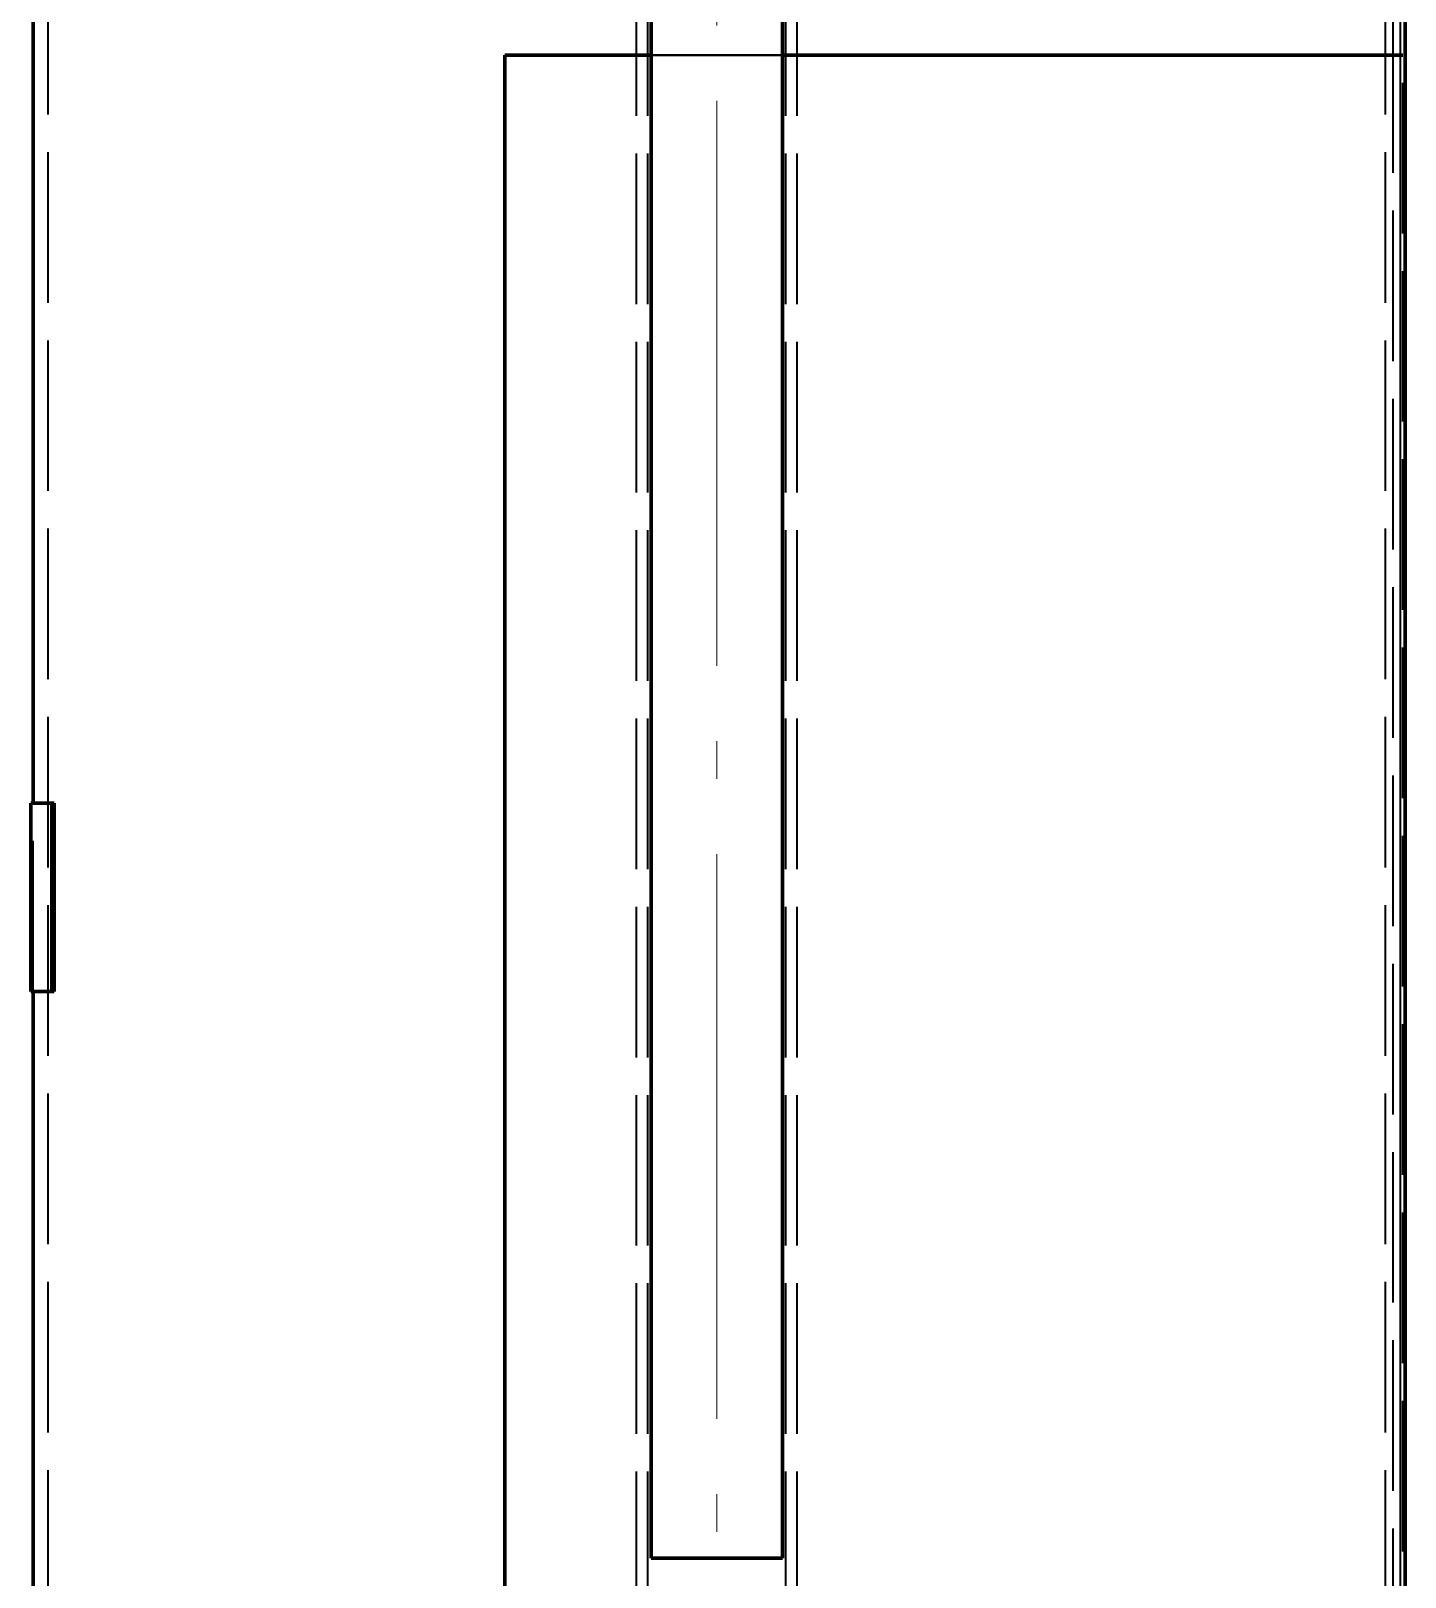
# Model space of a CAD drawing. Header units: millimetres. Extents: x 0 to 2208, y 0 to 420.
# Drawn here: x 170.59 to 207.07, y 157.14 to 198.2 of the extents above; entities that cross this region are included whole.
import ezdxf

# ---------------------------------------------------------------- set-up
doc = ezdxf.new("R2010")
doc.units = ezdxf.units.MM
doc.linetypes.add('IRAM-E-TRAZOS', pattern=[5, 4, -1])
doc.linetypes.add('IRAM-F-TRAZO-PUNTO', pattern=[20, 15, -2, 1, -2])
for name, color, linetype, lineweight in [('01-VISIBLE', 7, 'CONTINUOUS', 70), ('02-OCULTA', 4, 'IRAM-E-TRAZOS', 35), ('03-EJE', 1, 'IRAM-F-TRAZO-PUNTO', 18)]:
    doc.layers.add(name, color=color, linetype=linetype, lineweight=lineweight)

msp = doc.modelspace()

# ---------------------------------------------------------------- linework, layer by layer
at = {"layer": '01-VISIBLE'}
for p, q in [((187.057, 227.549), (187.057, 157.639)), ((190.537, 227.549), (190.537, 157.639)), ((170.647, 177.685), (170.647, 217.391)), ((207.067, 149.994), (207.067, 217.191)), ((183.17, 152.82), (183.17, 197.549)), ((170.587, 172.685), (170.587, 177.685)), ((171.144, 172.685), (171.144, 177.685)), ((171.202, 177.685), (171.144, 177.685)), ((171.202, 172.685), (171.202, 177.685)), ((170.647, 149.994), (170.647, 172.685)), ((171.202, 172.685), (171.144, 172.685))]:
    msp.add_line(p, q, dxfattribs=at)
for points in [[(183.17, 197.549), (183.272, 197.549), (183.374, 197.549), (183.477, 197.549), (183.579, 197.549), (183.681, 197.549), (183.784, 197.549), (183.886, 197.549), (183.988, 197.549), (184.09, 197.549), (184.193, 197.549), (184.295, 197.549), (184.397, 197.549), (184.5, 197.549), (184.602, 197.549), (184.704, 197.549), (184.807, 197.549), (184.909, 197.549), (185.011, 197.549), (185.113, 197.549), (185.216, 197.549), (185.318, 197.549), (185.42, 197.549), (185.523, 197.549), (185.625, 197.549), (185.727, 197.549), (185.829, 197.549), (185.932, 197.549), (186.034, 197.549), (186.136, 197.549), (186.239, 197.549), (186.341, 197.549), (186.443, 197.549), (186.546, 197.549), (186.648, 197.549), (186.75, 197.549), (186.852, 197.549), (186.955, 197.549), (187.057, 197.549)], [(190.537, 197.549), (190.637, 197.549), (190.738, 197.549), (190.838, 197.549), (190.939, 197.549), (191.039, 197.549), (191.14, 197.549), (191.24, 197.549), (191.34, 197.549), (191.441, 197.549), (191.541, 197.549), (191.642, 197.549), (191.742, 197.549), (191.843, 197.549), (191.943, 197.549), (192.043, 197.549), (192.144, 197.549), (192.244, 197.549), (192.345, 197.549), (192.445, 197.549), (192.546, 197.549), (192.646, 197.549), (192.746, 197.549), (192.847, 197.549), (192.947, 197.549), (193.048, 197.549), (193.148, 197.549), (193.249, 197.549), (193.349, 197.549), (193.449, 197.549), (193.55, 197.549), (193.65, 197.549), (193.751, 197.549), (193.851, 197.549), (193.952, 197.549), (194.052, 197.549), (194.152, 197.549), (194.253, 197.549), (194.353, 197.549), (194.454, 197.549), (194.554, 197.549), (194.654, 197.549), (194.755, 197.549), (194.855, 197.549), (194.956, 197.549), (195.056, 197.549), (195.157, 197.549), (195.257, 197.549), (195.357, 197.549), (195.458, 197.549), (195.558, 197.549), (195.659, 197.549), (195.759, 197.549), (195.86, 197.549), (195.96, 197.549), (196.06, 197.549), (196.161, 197.549), (196.261, 197.549), (196.362, 197.549), (196.462, 197.549), (196.563, 197.549), (196.663, 197.549), (196.763, 197.549), (196.864, 197.549), (196.964, 197.549), (197.065, 197.549), (197.165, 197.549), (197.266, 197.549), (197.366, 197.549), (197.466, 197.549), (197.567, 197.549), (197.667, 197.549), (197.768, 197.549), (197.868, 197.549), (197.969, 197.549), (198.069, 197.549), (198.169, 197.549), (198.27, 197.549), (198.37, 197.549), (198.471, 197.549), (198.571, 197.549), (198.672, 197.549), (198.772, 197.549), (198.872, 197.549), (198.973, 197.549), (199.073, 197.549), (199.174, 197.549), (199.274, 197.549), (199.375, 197.549), (199.475, 197.549), (199.575, 197.549), (199.676, 197.549), (199.776, 197.549), (199.877, 197.549), (199.977, 197.549), (200.078, 197.549), (200.178, 197.549), (200.278, 197.549), (200.379, 197.549), (200.479, 197.549), (200.58, 197.549), (200.68, 197.549), (200.781, 197.549), (200.881, 197.549), (200.981, 197.549), (201.082, 197.549), (201.182, 197.549), (201.283, 197.549), (201.383, 197.549), (201.484, 197.549), (201.584, 197.549), (201.684, 197.549), (201.785, 197.549), (201.885, 197.549), (201.986, 197.549), (202.086, 197.549), (202.187, 197.549), (202.287, 197.549), (202.387, 197.549), (202.488, 197.549), (202.588, 197.549), (202.689, 197.549), (202.789, 197.549), (202.889, 197.549), (202.99, 197.549), (203.09, 197.549), (203.191, 197.549), (203.291, 197.549), (203.392, 197.549), (203.492, 197.549), (203.592, 197.549), (203.693, 197.549), (203.793, 197.549), (203.894, 197.549), (203.994, 197.549), (204.095, 197.549), (204.195, 197.549), (204.295, 197.549), (204.396, 197.549), (204.496, 197.549), (204.597, 197.549), (204.697, 197.549), (204.798, 197.549), (204.898, 197.549), (204.998, 197.549), (205.099, 197.549), (205.199, 197.549), (205.3, 197.549), (205.4, 197.549), (205.501, 197.549), (205.601, 197.549), (205.701, 197.549), (205.802, 197.549), (205.902, 197.549), (206.003, 197.549), (206.103, 197.549), (206.204, 197.549), (206.304, 197.549), (206.404, 197.549), (206.505, 197.549), (206.605, 197.549), (206.706, 197.549), (206.806, 197.549), (206.907, 197.549), (207.007, 197.549)], [(170.587, 177.685), (170.68, 177.685), (170.773, 177.685), (170.865, 177.685), (170.958, 177.685), (171.051, 177.685), (171.144, 177.685)], [(170.587, 172.685), (170.68, 172.685), (170.773, 172.685), (170.865, 172.685), (170.958, 172.685), (171.051, 172.685), (171.144, 172.685)], [(190.537, 157.639), (190.435, 157.639), (190.332, 157.639), (190.23, 157.639), (190.128, 157.639), (190.025, 157.639), (189.923, 157.639), (189.821, 157.639), (189.718, 157.639), (189.616, 157.639), (189.513, 157.639), (189.411, 157.639), (189.309, 157.639), (189.206, 157.639), (189.104, 157.639), (189.002, 157.639), (188.899, 157.639), (188.797, 157.639), (188.695, 157.639), (188.592, 157.639), (188.49, 157.639), (188.388, 157.639), (188.285, 157.639), (188.183, 157.639), (188.081, 157.639), (187.978, 157.639), (187.876, 157.639), (187.773, 157.639), (187.671, 157.639), (187.569, 157.639), (187.466, 157.639), (187.364, 157.639), (187.262, 157.639), (187.159, 157.639), (187.057, 157.639)]]:
    msp.add_lwpolyline(points, dxfattribs=at)
at = {"layer": '02-OCULTA'}
for p, q in [((186.667, 125.939), (186.667, 231.319)), ((186.967, 125.939), (186.967, 231.319)), ((190.627, 125.939), (190.627, 231.319)), ((190.927, 125.939), (190.927, 231.319)), ((171.047, 120.979), (171.047, 217.391)), ((206.547, 120.979), (206.547, 217.391)), ((206.747, 124.426), (206.747, 217.191)), ((206.747, 124.426), (206.747, 217.191)), ((206.947, 121.179), (206.947, 217.191)), ((207.067, 121.179), (207.067, 217.191)), ((183.17, 152.82), (183.17, 197.549)), ((183.188, 197.549), (183.17, 197.549)), ((183.188, 197.549), (183.17, 197.549)), ((183.188, 152.82), (183.188, 197.549)), ((183.188, 152.82), (183.188, 197.549)), ((206.947, 152.82), (206.947, 197.549)), ((207.007, 152.82), (207.007, 197.549)), ((170.647, 172.685), (170.647, 177.685)), ((170.647, 172.685), (170.647, 177.685)), ((171.144, 172.685), (171.144, 177.685)), ((171.202, 177.685), (171.144, 177.685)), ((171.202, 172.685), (171.202, 177.685)), ((171.202, 172.685), (171.144, 172.685))]:
    msp.add_line(p, q, dxfattribs=at)
for points in [[(207.007, 197.549), (206.907, 197.549), (206.807, 197.549), (206.707, 197.549), (206.606, 197.549), (206.506, 197.549), (206.406, 197.549), (206.306, 197.549), (206.206, 197.549), (206.106, 197.549), (206.005, 197.549), (205.905, 197.549), (205.805, 197.549), (205.705, 197.549), (205.605, 197.549), (205.505, 197.549), (205.404, 197.549), (205.304, 197.549), (205.204, 197.549), (205.104, 197.549), (205.004, 197.549), (204.904, 197.549), (204.804, 197.549), (204.703, 197.549), (204.603, 197.549), (204.503, 197.549), (204.403, 197.549), (204.303, 197.549), (204.203, 197.549), (204.102, 197.549), (204.002, 197.549), (203.902, 197.549), (203.802, 197.549), (203.702, 197.549), (203.602, 197.549), (203.502, 197.549), (203.401, 197.549), (203.301, 197.549), (203.201, 197.549), (203.101, 197.549), (203.001, 197.549), (202.901, 197.549), (202.8, 197.549), (202.7, 197.549), (202.6, 197.549), (202.5, 197.549), (202.4, 197.549), (202.3, 197.549), (202.199, 197.549), (202.099, 197.549), (201.999, 197.549), (201.899, 197.549), (201.799, 197.549), (201.699, 197.549), (201.599, 197.549), (201.498, 197.549), (201.398, 197.549), (201.298, 197.549), (201.198, 197.549), (201.098, 197.549), (200.998, 197.549), (200.897, 197.549), (200.797, 197.549), (200.697, 197.549), (200.597, 197.549), (200.497, 197.549), (200.397, 197.549), (200.297, 197.549), (200.196, 197.549), (200.096, 197.549), (199.996, 197.549), (199.896, 197.549), (199.796, 197.549), (199.696, 197.549), (199.595, 197.549), (199.495, 197.549), (199.395, 197.549), (199.295, 197.549), (199.195, 197.549), (199.095, 197.549), (198.994, 197.549), (198.894, 197.549), (198.794, 197.549), (198.694, 197.549), (198.594, 197.549), (198.494, 197.549), (198.394, 197.549), (198.293, 197.549), (198.193, 197.549), (198.093, 197.549), (197.993, 197.549), (197.893, 197.549), (197.793, 197.549), (197.692, 197.549), (197.592, 197.549), (197.492, 197.549), (197.392, 197.549), (197.292, 197.549), (197.192, 197.549), (197.092, 197.549), (196.991, 197.549), (196.891, 197.549), (196.791, 197.549), (196.691, 197.549), (196.591, 197.549), (196.491, 197.549), (196.39, 197.549), (196.29, 197.549), (196.19, 197.549), (196.09, 197.549), (195.99, 197.549), (195.89, 197.549), (195.789, 197.549), (195.689, 197.549), (195.589, 197.549), (195.489, 197.549), (195.389, 197.549), (195.289, 197.549), (195.189, 197.549), (195.088, 197.549), (194.988, 197.549), (194.888, 197.549), (194.788, 197.549), (194.688, 197.549), (194.588, 197.549), (194.487, 197.549), (194.387, 197.549), (194.287, 197.549), (194.187, 197.549), (194.087, 197.549), (193.987, 197.549), (193.887, 197.549), (193.786, 197.549), (193.686, 197.549), (193.586, 197.549), (193.486, 197.549), (193.386, 197.549), (193.286, 197.549), (193.185, 197.549), (193.085, 197.549), (192.985, 197.549), (192.885, 197.549), (192.785, 197.549), (192.685, 197.549), (192.584, 197.549), (192.484, 197.549), (192.384, 197.549), (192.284, 197.549), (192.184, 197.549), (192.084, 197.549), (191.984, 197.549), (191.883, 197.549), (191.783, 197.549), (191.683, 197.549), (191.583, 197.549), (191.483, 197.549), (191.383, 197.549), (191.282, 197.549), (191.182, 197.549), (191.082, 197.549), (190.982, 197.549), (190.882, 197.549), (190.782, 197.549), (190.682, 197.549), (190.581, 197.549), (190.481, 197.549), (190.381, 197.549), (190.281, 197.549), (190.181, 197.549), (190.081, 197.549), (189.98, 197.549), (189.88, 197.549), (189.78, 197.549), (189.68, 197.549), (189.58, 197.549), (189.48, 197.549), (189.379, 197.549), (189.279, 197.549), (189.179, 197.549), (189.079, 197.549), (188.979, 197.549), (188.879, 197.549), (188.779, 197.549), (188.678, 197.549), (188.578, 197.549), (188.478, 197.549), (188.378, 197.549), (188.278, 197.549), (188.178, 197.549), (188.077, 197.549), (187.977, 197.549), (187.877, 197.549), (187.777, 197.549), (187.677, 197.549), (187.577, 197.549), (187.477, 197.549), (187.376, 197.549), (187.276, 197.549), (187.176, 197.549), (187.076, 197.549), (186.976, 197.549), (186.876, 197.549), (186.775, 197.549), (186.675, 197.549), (186.575, 197.549), (186.475, 197.549), (186.375, 197.549), (186.275, 197.549), (186.174, 197.549), (186.074, 197.549), (185.974, 197.549), (185.874, 197.549), (185.774, 197.549), (185.674, 197.549), (185.574, 197.549), (185.473, 197.549), (185.373, 197.549), (185.273, 197.549), (185.173, 197.549), (185.073, 197.549), (184.973, 197.549), (184.872, 197.549), (184.772, 197.549), (184.672, 197.549), (184.572, 197.549), (184.472, 197.549), (184.372, 197.549), (184.272, 197.549), (184.171, 197.549), (184.071, 197.549), (183.971, 197.549), (183.871, 197.549), (183.771, 197.549), (183.671, 197.549), (183.57, 197.549), (183.47, 197.549), (183.37, 197.549), (183.27, 197.549), (183.17, 197.549)], [(183.188, 197.549), (183.289, 197.549), (183.389, 197.549), (183.489, 197.549), (183.589, 197.549), (183.69, 197.549), (183.79, 197.549), (183.89, 197.549), (183.99, 197.549), (184.091, 197.549), (184.191, 197.549), (184.291, 197.549), (184.391, 197.549), (184.492, 197.549), (184.592, 197.549), (184.692, 197.549), (184.792, 197.549), (184.893, 197.549), (184.993, 197.549), (185.093, 197.549), (185.193, 197.549), (185.294, 197.549), (185.394, 197.549), (185.494, 197.549), (185.594, 197.549), (185.695, 197.549), (185.795, 197.549), (185.895, 197.549), (185.995, 197.549), (186.096, 197.549), (186.196, 197.549), (186.296, 197.549), (186.396, 197.549), (186.497, 197.549), (186.597, 197.549), (186.697, 197.549), (186.797, 197.549), (186.897, 197.549), (186.998, 197.549), (187.098, 197.549), (187.198, 197.549), (187.298, 197.549), (187.399, 197.549), (187.499, 197.549), (187.599, 197.549), (187.699, 197.549), (187.8, 197.549), (187.9, 197.549), (188, 197.549), (188.1, 197.549), (188.201, 197.549), (188.301, 197.549), (188.401, 197.549), (188.501, 197.549), (188.602, 197.549), (188.702, 197.549), (188.802, 197.549), (188.902, 197.549), (189.003, 197.549), (189.103, 197.549), (189.203, 197.549), (189.303, 197.549), (189.404, 197.549), (189.504, 197.549), (189.604, 197.549), (189.704, 197.549), (189.805, 197.549), (189.905, 197.549), (190.005, 197.549), (190.105, 197.549), (190.206, 197.549), (190.306, 197.549), (190.406, 197.549), (190.506, 197.549), (190.607, 197.549), (190.707, 197.549), (190.807, 197.549), (190.907, 197.549), (191.008, 197.549), (191.108, 197.549), (191.208, 197.549), (191.308, 197.549), (191.409, 197.549), (191.509, 197.549), (191.609, 197.549), (191.709, 197.549), (191.81, 197.549), (191.91, 197.549), (192.01, 197.549), (192.11, 197.549), (192.211, 197.549), (192.311, 197.549), (192.411, 197.549), (192.511, 197.549), (192.612, 197.549), (192.712, 197.549), (192.812, 197.549), (192.912, 197.549), (193.013, 197.549), (193.113, 197.549), (193.213, 197.549), (193.313, 197.549), (193.414, 197.549), (193.514, 197.549), (193.614, 197.549), (193.714, 197.549), (193.815, 197.549), (193.915, 197.549), (194.015, 197.549), (194.115, 197.549), (194.216, 197.549), (194.316, 197.549), (194.416, 197.549), (194.516, 197.549), (194.617, 197.549), (194.717, 197.549), (194.817, 197.549), (194.917, 197.549), (195.018, 197.549), (195.118, 197.549), (195.218, 197.549), (195.318, 197.549), (195.419, 197.549), (195.519, 197.549), (195.619, 197.549), (195.719, 197.549), (195.82, 197.549), (195.92, 197.549), (196.02, 197.549), (196.12, 197.549), (196.221, 197.549), (196.321, 197.549), (196.421, 197.549), (196.521, 197.549), (196.622, 197.549), (196.722, 197.549), (196.822, 197.549), (196.922, 197.549), (197.022, 197.549), (197.123, 197.549), (197.223, 197.549), (197.323, 197.549), (197.423, 197.549), (197.524, 197.549), (197.624, 197.549), (197.724, 197.549), (197.824, 197.549), (197.925, 197.549), (198.025, 197.549), (198.125, 197.549), (198.225, 197.549), (198.326, 197.549), (198.426, 197.549), (198.526, 197.549), (198.626, 197.549), (198.727, 197.549), (198.827, 197.549), (198.927, 197.549), (199.027, 197.549), (199.128, 197.549), (199.228, 197.549), (199.328, 197.549), (199.428, 197.549), (199.529, 197.549), (199.629, 197.549), (199.729, 197.549), (199.829, 197.549), (199.93, 197.549), (200.03, 197.549), (200.13, 197.549), (200.23, 197.549), (200.331, 197.549), (200.431, 197.549), (200.531, 197.549), (200.631, 197.549), (200.732, 197.549), (200.832, 197.549), (200.932, 197.549), (201.032, 197.549), (201.133, 197.549), (201.233, 197.549), (201.333, 197.549), (201.433, 197.549), (201.534, 197.549), (201.634, 197.549), (201.734, 197.549), (201.834, 197.549), (201.935, 197.549), (202.035, 197.549), (202.135, 197.549), (202.235, 197.549), (202.336, 197.549), (202.436, 197.549), (202.536, 197.549), (202.636, 197.549), (202.737, 197.549), (202.837, 197.549), (202.937, 197.549), (203.037, 197.549), (203.138, 197.549), (203.238, 197.549), (203.338, 197.549), (203.438, 197.549), (203.539, 197.549), (203.639, 197.549), (203.739, 197.549), (203.839, 197.549), (203.94, 197.549), (204.04, 197.549), (204.14, 197.549), (204.24, 197.549), (204.341, 197.549), (204.441, 197.549), (204.541, 197.549), (204.641, 197.549), (204.742, 197.549), (204.842, 197.549), (204.942, 197.549), (205.042, 197.549), (205.143, 197.549), (205.243, 197.549), (205.343, 197.549), (205.443, 197.549), (205.544, 197.549), (205.644, 197.549), (205.744, 197.549), (205.844, 197.549), (205.945, 197.549), (206.045, 197.549), (206.145, 197.549), (206.245, 197.549), (206.346, 197.549), (206.446, 197.549), (206.546, 197.549), (206.646, 197.549), (206.747, 197.549), (206.847, 197.549), (206.947, 197.549)], [(206.947, 197.549), (206.847, 197.549), (206.747, 197.549), (206.646, 197.549), (206.546, 197.549), (206.446, 197.549), (206.346, 197.549), (206.245, 197.549), (206.145, 197.549), (206.045, 197.549), (205.945, 197.549), (205.844, 197.549), (205.744, 197.549), (205.644, 197.549), (205.544, 197.549), (205.443, 197.549), (205.343, 197.549), (205.243, 197.549), (205.143, 197.549), (205.042, 197.549), (204.942, 197.549), (204.842, 197.549), (204.742, 197.549), (204.641, 197.549), (204.541, 197.549), (204.441, 197.549), (204.341, 197.549), (204.24, 197.549), (204.14, 197.549), (204.04, 197.549), (203.94, 197.549), (203.839, 197.549), (203.739, 197.549), (203.639, 197.549), (203.539, 197.549), (203.438, 197.549), (203.338, 197.549), (203.238, 197.549), (203.138, 197.549), (203.037, 197.549), (202.937, 197.549), (202.837, 197.549), (202.737, 197.549), (202.636, 197.549), (202.536, 197.549), (202.436, 197.549), (202.336, 197.549), (202.235, 197.549), (202.135, 197.549), (202.035, 197.549), (201.935, 197.549), (201.834, 197.549), (201.734, 197.549), (201.634, 197.549), (201.534, 197.549), (201.433, 197.549), (201.333, 197.549), (201.233, 197.549), (201.133, 197.549), (201.032, 197.549), (200.932, 197.549), (200.832, 197.549), (200.732, 197.549), (200.631, 197.549), (200.531, 197.549), (200.431, 197.549), (200.331, 197.549), (200.23, 197.549), (200.13, 197.549), (200.03, 197.549), (199.93, 197.549), (199.829, 197.549), (199.729, 197.549), (199.629, 197.549), (199.529, 197.549), (199.428, 197.549), (199.328, 197.549), (199.228, 197.549), (199.128, 197.549), (199.027, 197.549), (198.927, 197.549), (198.827, 197.549), (198.727, 197.549), (198.626, 197.549), (198.526, 197.549), (198.426, 197.549), (198.326, 197.549), (198.225, 197.549), (198.125, 197.549), (198.025, 197.549), (197.925, 197.549), (197.824, 197.549), (197.724, 197.549), (197.624, 197.549), (197.524, 197.549), (197.423, 197.549), (197.323, 197.549), (197.223, 197.549), (197.123, 197.549), (197.022, 197.549), (196.922, 197.549), (196.822, 197.549), (196.722, 197.549), (196.622, 197.549), (196.521, 197.549), (196.421, 197.549), (196.321, 197.549), (196.221, 197.549), (196.12, 197.549), (196.02, 197.549), (195.92, 197.549), (195.82, 197.549), (195.719, 197.549), (195.619, 197.549), (195.519, 197.549), (195.419, 197.549), (195.318, 197.549), (195.218, 197.549), (195.118, 197.549), (195.018, 197.549), (194.917, 197.549), (194.817, 197.549), (194.717, 197.549), (194.617, 197.549), (194.516, 197.549), (194.416, 197.549), (194.316, 197.549), (194.216, 197.549), (194.115, 197.549), (194.015, 197.549), (193.915, 197.549), (193.815, 197.549), (193.714, 197.549), (193.614, 197.549), (193.514, 197.549), (193.414, 197.549), (193.313, 197.549), (193.213, 197.549), (193.113, 197.549), (193.013, 197.549), (192.912, 197.549), (192.812, 197.549), (192.712, 197.549), (192.612, 197.549), (192.511, 197.549), (192.411, 197.549), (192.311, 197.549), (192.211, 197.549), (192.11, 197.549), (192.01, 197.549), (191.91, 197.549), (191.81, 197.549), (191.709, 197.549), (191.609, 197.549), (191.509, 197.549), (191.409, 197.549), (191.308, 197.549), (191.208, 197.549), (191.108, 197.549), (191.008, 197.549), (190.907, 197.549), (190.807, 197.549), (190.707, 197.549), (190.607, 197.549), (190.506, 197.549), (190.406, 197.549), (190.306, 197.549), (190.206, 197.549), (190.105, 197.549), (190.005, 197.549), (189.905, 197.549), (189.805, 197.549), (189.704, 197.549), (189.604, 197.549), (189.504, 197.549), (189.404, 197.549), (189.303, 197.549), (189.203, 197.549), (189.103, 197.549), (189.003, 197.549), (188.902, 197.549), (188.802, 197.549), (188.702, 197.549), (188.602, 197.549), (188.501, 197.549), (188.401, 197.549), (188.301, 197.549), (188.201, 197.549), (188.1, 197.549), (188, 197.549), (187.9, 197.549), (187.8, 197.549), (187.699, 197.549), (187.599, 197.549), (187.499, 197.549), (187.399, 197.549), (187.298, 197.549), (187.198, 197.549), (187.098, 197.549), (186.998, 197.549), (186.897, 197.549), (186.797, 197.549), (186.697, 197.549), (186.597, 197.549), (186.497, 197.549), (186.396, 197.549), (186.296, 197.549), (186.196, 197.549), (186.096, 197.549), (185.995, 197.549), (185.895, 197.549), (185.795, 197.549), (185.695, 197.549), (185.594, 197.549), (185.494, 197.549), (185.394, 197.549), (185.294, 197.549), (185.193, 197.549), (185.093, 197.549), (184.993, 197.549), (184.893, 197.549), (184.792, 197.549), (184.692, 197.549), (184.592, 197.549), (184.492, 197.549), (184.391, 197.549), (184.291, 197.549), (184.191, 197.549), (184.091, 197.549), (183.99, 197.549), (183.89, 197.549), (183.79, 197.549), (183.69, 197.549), (183.589, 197.549), (183.489, 197.549), (183.389, 197.549), (183.289, 197.549), (183.188, 197.549)], [(187.057, 197.549), (187.159, 197.549), (187.262, 197.549), (187.364, 197.549), (187.466, 197.549), (187.569, 197.549), (187.671, 197.549), (187.773, 197.549), (187.876, 197.549), (187.978, 197.549), (188.081, 197.549), (188.183, 197.549), (188.285, 197.549), (188.388, 197.549), (188.49, 197.549), (188.592, 197.549), (188.695, 197.549), (188.797, 197.549), (188.899, 197.549), (189.002, 197.549), (189.104, 197.549), (189.206, 197.549), (189.309, 197.549), (189.411, 197.549), (189.513, 197.549), (189.616, 197.549), (189.718, 197.549), (189.821, 197.549), (189.923, 197.549), (190.025, 197.549), (190.128, 197.549), (190.23, 197.549), (190.332, 197.549), (190.435, 197.549), (190.537, 197.549)], [(171.144, 177.685), (171.051, 177.685), (170.958, 177.685), (170.865, 177.685), (170.773, 177.685), (170.68, 177.685), (170.587, 177.685)], [(171.202, 177.685), (171.109, 177.685), (171.017, 177.685), (170.924, 177.685), (170.832, 177.685), (170.739, 177.685), (170.647, 177.685)], [(170.647, 177.685), (170.739, 177.685), (170.832, 177.685), (170.924, 177.685), (171.017, 177.685), (171.109, 177.685), (171.202, 177.685)], [(171.144, 172.685), (171.051, 172.685), (170.958, 172.685), (170.865, 172.685), (170.773, 172.685), (170.68, 172.685), (170.587, 172.685)], [(171.202, 172.685), (171.109, 172.685), (171.017, 172.685), (170.924, 172.685), (170.832, 172.685), (170.739, 172.685), (170.647, 172.685)], [(170.647, 172.685), (170.739, 172.685), (170.832, 172.685), (170.924, 172.685), (171.017, 172.685), (171.109, 172.685), (171.202, 172.685)], [(187.057, 157.639), (187.159, 157.639), (187.262, 157.639), (187.364, 157.639), (187.466, 157.639), (187.569, 157.639), (187.671, 157.639), (187.773, 157.639), (187.876, 157.639), (187.978, 157.639), (188.081, 157.639), (188.183, 157.639), (188.285, 157.639), (188.388, 157.639), (188.49, 157.639), (188.592, 157.639), (188.695, 157.639), (188.797, 157.639)], [(188.797, 157.639), (188.899, 157.639), (189.002, 157.639), (189.104, 157.639), (189.206, 157.639), (189.309, 157.639), (189.411, 157.639), (189.513, 157.639), (189.616, 157.639), (189.718, 157.639), (189.821, 157.639), (189.923, 157.639), (190.025, 157.639), (190.128, 157.639), (190.23, 157.639), (190.332, 157.639), (190.435, 157.639), (190.537, 157.639)]]:
    msp.add_lwpolyline(points, dxfattribs=at)
at = {"layer": '03-EJE'}
msp.add_line((188.797, 121.339), (188.797, 243.121), dxfattribs=at)

doc.saveas('drawing.dxf')
